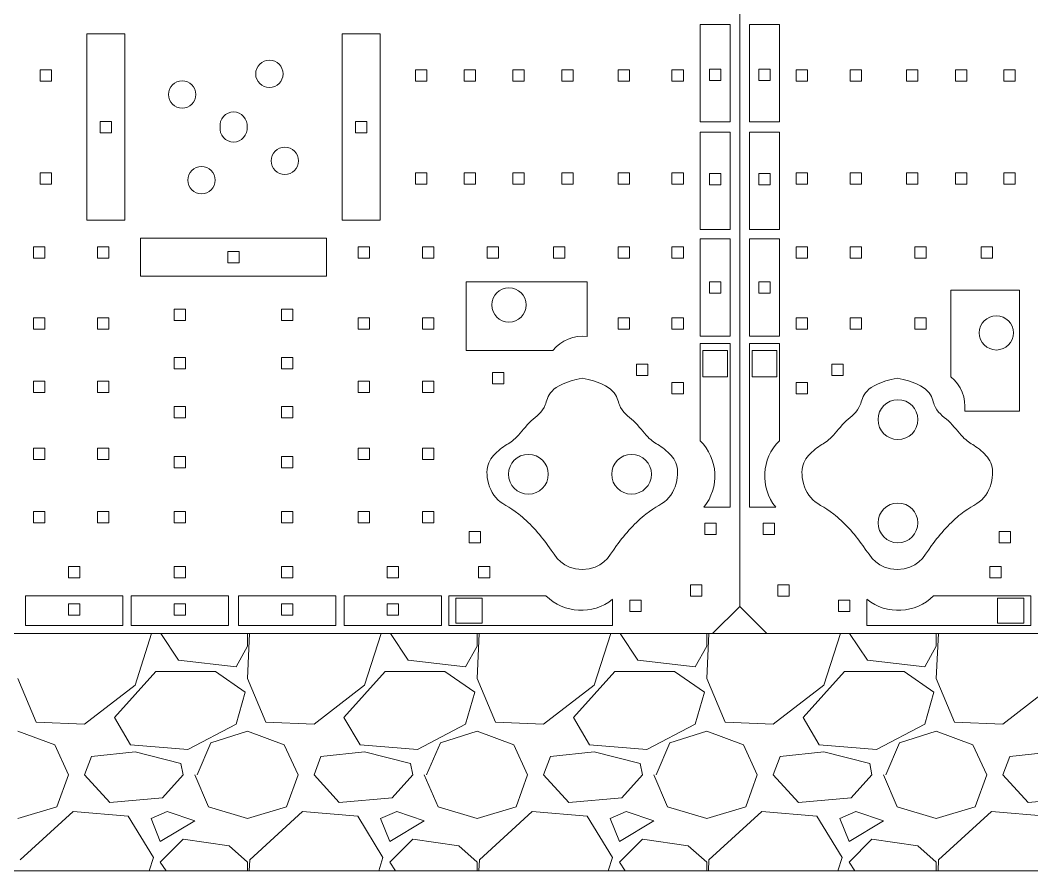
# Model space of a CAD drawing. Header units: millimetres. Extents: x 5208 to 9408, y 10 to 2980.
# Drawn here: x 7734.6 to 8058.8, y 530.7 to 803.3 of the extents above; entities that cross this region are included whole.
import ezdxf

# ---------------------------------------------------------------- set-up
doc = ezdxf.new("R2010")
doc.units = ezdxf.units.MM

msp = doc.modelspace()

# ---------------------------------------------------------------- linework, layer by layer
at = {"lineweight": 5}
for p, q in [((7965.23, 922.72), (7965.23, 769.04)), ((7965.23, 922.72), (7965.23, 769.04)), ((7962.12, 801.89), (7952.55, 801.89)), ((7952.55, 801.89), (7952.55, 770.71)), ((7962.12, 770.71), (7962.12, 801.89)), ((7968.35, 801.89), (7977.91, 801.89)), ((7968.35, 770.71), (7968.35, 801.89)), ((7977.91, 801.89), (7977.91, 770.71)), ((7768.09, 798.88), (7755.95, 798.88)), ((7755.95, 798.88), (7755.95, 769.04)), ((7768.09, 769.04), (7768.09, 798.88)), ((7837.79, 769.04), (7837.79, 798.88)), ((7837.79, 798.88), (7849.94, 798.88)), ((7849.94, 798.88), (7849.94, 769.04)), ((7740.97, 787.36), (7740.97, 783.73)), ((7744.6, 787.36), (7740.97, 787.36)), ((7744.6, 783.73), (7744.6, 787.36)), ((7861.28, 783.73), (7861.28, 787.36)), ((7861.28, 787.36), (7864.92, 787.36)), ((7864.92, 787.36), (7864.92, 783.73)), ((7876.92, 783.73), (7876.92, 787.36)), ((7876.92, 787.36), (7880.56, 787.36)), ((7880.56, 787.36), (7880.56, 783.73)), ((7892.44, 783.73), (7892.44, 787.36)), ((7892.44, 787.36), (7896.08, 787.36)), ((7896.08, 787.36), (7896.08, 783.73)), ((7908.2, 783.73), (7908.2, 787.36)), ((7908.2, 787.36), (7911.84, 787.36)), ((7911.84, 787.36), (7911.84, 783.73)), ((7926.25, 783.73), (7926.25, 787.36)), ((7926.25, 787.36), (7929.89, 787.36)), ((7929.89, 787.36), (7929.89, 783.73)), ((7943.5, 783.73), (7943.5, 787.36)), ((7943.5, 787.36), (7947.14, 787.36)), ((7947.14, 787.36), (7947.14, 783.73)), ((7955.52, 783.93), (7955.52, 787.57)), ((7955.52, 787.57), (7959.15, 787.57)), ((7959.15, 787.57), (7959.15, 783.93)), ((7971.31, 787.57), (7971.31, 783.93)), ((7974.95, 787.57), (7971.31, 787.57)), ((7974.95, 783.93), (7974.95, 787.57)), ((7983.33, 787.36), (7983.33, 783.73)), ((7986.97, 787.36), (7983.33, 787.36)), ((7986.97, 783.73), (7986.97, 787.36)), ((8000.58, 787.36), (8000.58, 783.73)), ((8004.22, 787.36), (8000.58, 787.36)), ((8004.22, 783.73), (8004.22, 787.36)), ((8018.63, 787.36), (8018.63, 783.73)), ((8022.26, 787.36), (8018.63, 787.36)), ((8022.26, 783.73), (8022.26, 787.36)), ((8034.39, 787.36), (8034.39, 783.73)), ((8038.02, 787.36), (8034.39, 787.36)), ((8038.02, 783.73), (8038.02, 787.36)), ((8049.91, 787.36), (8049.91, 783.73)), ((8053.54, 787.36), (8049.91, 787.36)), ((8053.54, 783.73), (8053.54, 787.36)), ((7740.97, 783.73), (7744.6, 783.73)), ((7864.92, 783.73), (7861.28, 783.73)), ((7880.56, 783.73), (7876.92, 783.73)), ((7896.08, 783.73), (7892.44, 783.73)), ((7911.84, 783.73), (7908.2, 783.73)), ((7929.89, 783.73), (7926.25, 783.73)), ((7947.14, 783.73), (7943.5, 783.73)), ((7959.15, 783.93), (7955.52, 783.93)), ((7971.31, 783.93), (7974.95, 783.93)), ((7983.33, 783.73), (7986.97, 783.73)), ((8000.58, 783.73), (8004.22, 783.73)), ((8018.63, 783.73), (8022.26, 783.73)), ((8034.39, 783.73), (8038.02, 783.73)), ((8049.91, 783.73), (8053.54, 783.73)), ((7755.95, 739.19), (7755.95, 769.04)), ((7760.2, 767.22), (7760.2, 770.85)), ((7760.2, 770.85), (7763.84, 770.85)), ((7763.84, 770.85), (7763.84, 767.22)), ((7768.09, 769.04), (7768.09, 739.19)), ((7837.79, 769.04), (7837.79, 739.19)), ((7842.05, 767.22), (7842.05, 770.85)), ((7842.05, 770.85), (7845.68, 770.85)), ((7845.68, 770.85), (7845.68, 767.22)), ((7849.94, 739.19), (7849.94, 769.04)), ((7952.55, 770.71), (7962.12, 770.71)), ((7965.23, 615.36), (7965.23, 769.04)), ((7965.23, 615.36), (7965.23, 769.04)), ((7977.91, 770.71), (7968.35, 770.71)), ((7763.84, 767.22), (7760.2, 767.22)), ((7845.68, 767.22), (7842.05, 767.22)), ((7952.55, 736.19), (7952.55, 767.36)), ((7952.55, 767.36), (7962.12, 767.36)), ((7962.12, 767.36), (7962.12, 736.19)), ((7977.91, 767.36), (7968.35, 767.36)), ((7968.35, 767.36), (7968.35, 736.19)), ((7977.91, 736.19), (7977.91, 767.36)), ((7740.97, 750.71), (7740.97, 754.35)), ((7740.97, 754.35), (7744.6, 754.35)), ((7744.6, 754.35), (7744.6, 750.71)), ((7864.92, 754.35), (7861.28, 754.35)), ((7861.28, 754.35), (7861.28, 750.71)), ((7864.92, 750.71), (7864.92, 754.35)), ((7880.56, 754.35), (7876.92, 754.35)), ((7876.92, 754.35), (7876.92, 750.71)), ((7880.56, 750.71), (7880.56, 754.35)), ((7896.08, 754.35), (7892.44, 754.35)), ((7892.44, 754.35), (7892.44, 750.71)), ((7896.08, 750.71), (7896.08, 754.35)), ((7911.84, 754.35), (7908.2, 754.35)), ((7908.2, 754.35), (7908.2, 750.71)), ((7911.84, 750.71), (7911.84, 754.35)), ((7929.89, 754.35), (7926.25, 754.35)), ((7926.25, 754.35), (7926.25, 750.71)), ((7929.89, 750.71), (7929.89, 754.35)), ((7947.14, 754.35), (7943.5, 754.35)), ((7943.5, 754.35), (7943.5, 750.71)), ((7947.14, 750.71), (7947.14, 754.35)), ((7959.15, 754.14), (7955.52, 754.14)), ((7955.52, 754.14), (7955.52, 750.5)), ((7959.15, 750.5), (7959.15, 754.14)), ((7971.31, 750.5), (7971.31, 754.14)), ((7971.31, 754.14), (7974.95, 754.14)), ((7974.95, 754.14), (7974.95, 750.5)), ((7983.33, 750.71), (7983.33, 754.35)), ((7983.33, 754.35), (7986.97, 754.35)), ((7986.97, 754.35), (7986.97, 750.71)), ((8000.58, 750.71), (8000.58, 754.35)), ((8000.58, 754.35), (8004.22, 754.35)), ((8004.22, 754.35), (8004.22, 750.71)), ((8018.63, 750.71), (8018.63, 754.35)), ((8018.63, 754.35), (8022.26, 754.35)), ((8022.26, 754.35), (8022.26, 750.71)), ((8034.39, 750.71), (8034.39, 754.35)), ((8034.39, 754.35), (8038.02, 754.35)), ((8038.02, 754.35), (8038.02, 750.71)), ((8049.91, 750.71), (8049.91, 754.35)), ((8049.91, 754.35), (8053.54, 754.35)), ((8053.54, 754.35), (8053.54, 750.71)), ((7744.6, 750.71), (7740.97, 750.71)), ((7861.28, 750.71), (7864.92, 750.71)), ((7876.92, 750.71), (7880.56, 750.71)), ((7892.44, 750.71), (7896.08, 750.71)), ((7908.2, 750.71), (7911.84, 750.71)), ((7926.25, 750.71), (7929.89, 750.71)), ((7943.5, 750.71), (7947.14, 750.71)), ((7955.52, 750.5), (7959.15, 750.5)), ((7974.95, 750.5), (7971.31, 750.5)), ((7986.97, 750.71), (7983.33, 750.71)), ((8004.22, 750.71), (8000.58, 750.71)), ((8022.26, 750.71), (8018.63, 750.71)), ((8038.02, 750.71), (8034.39, 750.71)), ((8053.54, 750.71), (8049.91, 750.71)), ((7768.09, 739.19), (7755.95, 739.19)), ((7837.79, 739.19), (7849.94, 739.19)), ((7962.12, 736.19), (7952.55, 736.19)), ((7968.35, 736.19), (7977.91, 736.19)), ((7773.16, 721.28), (7773.16, 733.43)), ((7773.16, 733.43), (7802.94, 733.43)), ((7832.73, 733.43), (7802.94, 733.43)), ((7832.73, 721.28), (7832.73, 733.43)), ((7952.55, 701.99), (7952.55, 733.16)), ((7952.55, 733.16), (7962.12, 733.16)), ((7962.12, 733.16), (7962.12, 701.99)), ((7977.91, 733.16), (7968.35, 733.16)), ((7968.35, 733.16), (7968.35, 701.99)), ((7977.91, 701.99), (7977.91, 733.16)), ((7738.78, 727.04), (7738.78, 730.67)), ((7738.78, 730.67), (7742.42, 730.67)), ((7742.42, 730.67), (7742.42, 727.04)), ((7759.34, 727.04), (7759.34, 730.67)), ((7759.34, 730.67), (7762.97, 730.67)), ((7762.97, 730.67), (7762.97, 727.04)), ((7846.55, 730.67), (7842.91, 730.67)), ((7842.91, 730.67), (7842.91, 727.04)), ((7846.55, 727.04), (7846.55, 730.67)), ((7867.11, 730.67), (7863.47, 730.67)), ((7863.47, 730.67), (7863.47, 727.04)), ((7867.11, 727.04), (7867.11, 730.67)), ((7887.89, 730.67), (7884.25, 730.67)), ((7884.25, 730.67), (7884.25, 727.04)), ((7887.89, 727.04), (7887.89, 730.67)), ((7909.11, 730.67), (7905.47, 730.67)), ((7905.47, 730.67), (7905.47, 727.04)), ((7909.11, 727.04), (7909.11, 730.67)), ((7929.89, 730.67), (7926.25, 730.67)), ((7926.25, 730.67), (7926.25, 727.04)), ((7929.89, 727.04), (7929.89, 730.67)), ((7947.14, 730.67), (7943.5, 730.67)), ((7943.5, 730.67), (7943.5, 727.04)), ((7947.14, 727.04), (7947.14, 730.67)), ((7983.33, 727.04), (7983.33, 730.67)), ((7983.33, 730.67), (7986.97, 730.67)), ((7986.97, 730.67), (7986.97, 727.04)), ((8000.58, 727.04), (8000.58, 730.67)), ((8000.58, 730.67), (8004.22, 730.67)), ((8004.22, 730.67), (8004.22, 727.04)), ((8021.36, 727.04), (8021.36, 730.67)), ((8021.36, 730.67), (8024.99, 730.67)), ((8024.99, 730.67), (8024.99, 727.04)), ((8042.58, 727.04), (8042.58, 730.67)), ((8042.58, 730.67), (8046.21, 730.67)), ((8046.21, 730.67), (8046.21, 727.04)), ((7742.42, 727.04), (7738.78, 727.04)), ((7762.97, 727.04), (7759.34, 727.04)), ((7801.12, 725.54), (7801.12, 729.17)), ((7801.12, 729.17), (7804.76, 729.17)), ((7804.76, 729.17), (7804.76, 725.54)), ((7842.91, 727.04), (7846.55, 727.04)), ((7863.47, 727.04), (7867.11, 727.04)), ((7884.25, 727.04), (7887.89, 727.04)), ((7905.47, 727.04), (7909.11, 727.04)), ((7926.25, 727.04), (7929.89, 727.04)), ((7943.5, 727.04), (7947.14, 727.04)), ((7986.97, 727.04), (7983.33, 727.04)), ((8004.22, 727.04), (8000.58, 727.04)), ((8024.99, 727.04), (8021.36, 727.04)), ((8046.21, 727.04), (8042.58, 727.04)), ((7804.76, 725.54), (7801.12, 725.54)), ((7802.94, 721.28), (7773.16, 721.28)), ((7802.94, 721.28), (7832.73, 721.28)), ((7877.52, 697.4), (7877.52, 719.42)), ((7877.52, 719.42), (7916.34, 719.42)), ((7916.34, 719.42), (7916.34, 701.87)), ((7959.15, 719.39), (7955.52, 719.39)), ((7955.52, 719.39), (7955.52, 715.75)), ((7959.15, 715.75), (7959.15, 719.39)), ((7971.31, 715.75), (7971.31, 719.39)), ((7971.31, 719.39), (7974.95, 719.39)), ((7974.95, 719.39), (7974.95, 715.75)), ((8032.87, 689.01), (8032.87, 716.76)), ((8032.87, 716.76), (8054.89, 716.76)), ((8054.89, 716.76), (8054.89, 677.94)), ((7955.52, 715.75), (7959.15, 715.75)), ((7974.95, 715.75), (7971.31, 715.75)), ((7783.94, 707.06), (7783.94, 710.7)), ((7783.94, 710.7), (7787.57, 710.7)), ((7787.57, 710.7), (7787.57, 707.06)), ((7821.95, 710.7), (7818.31, 710.7)), ((7818.31, 710.7), (7818.31, 707.06)), ((7821.95, 707.06), (7821.95, 710.7)), ((7738.78, 704.24), (7738.78, 707.87)), ((7738.78, 707.87), (7742.42, 707.87)), ((7742.42, 707.87), (7742.42, 704.24)), ((7759.34, 704.24), (7759.34, 707.87)), ((7759.34, 707.87), (7762.97, 707.87)), ((7762.97, 707.87), (7762.97, 704.24)), ((7787.57, 707.06), (7783.94, 707.06)), ((7818.31, 707.06), (7821.95, 707.06)), ((7846.55, 707.87), (7842.91, 707.87)), ((7842.91, 707.87), (7842.91, 704.24)), ((7846.55, 704.24), (7846.55, 707.87)), ((7867.11, 707.87), (7863.47, 707.87)), ((7863.47, 707.87), (7863.47, 704.24)), ((7867.11, 704.24), (7867.11, 707.87)), ((7929.89, 707.85), (7926.25, 707.85)), ((7926.25, 707.85), (7926.25, 704.21)), ((7929.89, 704.21), (7929.89, 707.85)), ((7947.14, 707.85), (7943.5, 707.85)), ((7943.5, 707.85), (7943.5, 704.21)), ((7947.14, 704.21), (7947.14, 707.85)), ((7983.33, 704.21), (7983.33, 707.85)), ((7983.33, 707.85), (7986.97, 707.85)), ((7986.97, 707.85), (7986.97, 704.21)), ((8000.58, 704.21), (8000.58, 707.85)), ((8000.58, 707.85), (8004.22, 707.85)), ((8004.22, 707.85), (8004.22, 704.21)), ((8021.36, 704.21), (8021.36, 707.85)), ((8021.36, 707.85), (8024.99, 707.85)), ((8024.99, 707.85), (8024.99, 704.21)), ((7742.42, 704.24), (7738.78, 704.24)), ((7762.97, 704.24), (7759.34, 704.24)), ((7842.91, 704.24), (7846.55, 704.24)), ((7863.47, 704.24), (7867.11, 704.24)), ((7926.25, 704.21), (7929.89, 704.21)), ((7943.5, 704.21), (7947.14, 704.21)), ((7986.97, 704.21), (7983.33, 704.21)), ((8004.22, 704.21), (8000.58, 704.21)), ((8024.99, 704.21), (8021.36, 704.21)), ((7962.12, 701.99), (7952.55, 701.99)), ((7968.35, 701.99), (7977.91, 701.99)), ((7905.27, 697.4), (7877.52, 697.4)), ((7962.12, 699.68), (7952.55, 699.68)), ((7952.55, 699.68), (7952.55, 668.51)), ((7961.3, 697.43), (7953.37, 697.43)), ((7953.37, 697.43), (7953.37, 688.95)), ((7961.3, 688.95), (7961.3, 697.43)), ((7962.12, 668.51), (7962.12, 699.68)), ((7968.35, 668.51), (7968.35, 699.68)), ((7968.35, 699.68), (7977.91, 699.68)), ((7969.17, 688.95), (7969.17, 697.43)), ((7969.17, 697.43), (7977.1, 697.43)), ((7977.1, 697.43), (7977.1, 688.95)), ((7977.91, 699.68), (7977.91, 668.51)), ((7783.94, 691.49), (7783.94, 695.13)), ((7783.94, 695.13), (7787.57, 695.13)), ((7787.57, 695.13), (7787.57, 691.49)), ((7821.95, 695.13), (7818.31, 695.13)), ((7818.31, 695.13), (7818.31, 691.49)), ((7821.95, 691.49), (7821.95, 695.13)), ((7787.57, 691.49), (7783.94, 691.49)), ((7818.31, 691.49), (7821.95, 691.49)), ((7935.71, 693.08), (7932.08, 693.08)), ((7932.08, 693.08), (7932.08, 689.44)), ((7935.71, 689.44), (7935.71, 693.08)), ((7994.75, 689.44), (7994.75, 693.08)), ((7994.75, 693.08), (7998.39, 693.08)), ((7998.39, 693.08), (7998.39, 689.44)), ((7738.78, 683.97), (7738.78, 687.61)), ((7738.78, 687.61), (7742.42, 687.61)), ((7742.42, 687.61), (7742.42, 683.97)), ((7759.34, 683.97), (7759.34, 687.61)), ((7759.34, 687.61), (7762.97, 687.61)), ((7762.97, 687.61), (7762.97, 683.97)), ((7846.55, 687.61), (7842.91, 687.61)), ((7842.91, 687.61), (7842.91, 683.97)), ((7846.55, 683.97), (7846.55, 687.61)), ((7867.11, 687.61), (7863.47, 687.61)), ((7863.47, 687.61), (7863.47, 683.97)), ((7867.11, 683.97), (7867.11, 687.61)), ((7889.56, 690.41), (7885.92, 690.41)), ((7885.92, 690.41), (7885.92, 686.77)), ((7889.56, 686.77), (7889.56, 690.41)), ((7932.08, 689.44), (7935.71, 689.44)), ((7953.37, 688.95), (7961.3, 688.95)), ((7977.1, 688.95), (7969.17, 688.95)), ((7998.39, 689.44), (7994.75, 689.44)), ((7885.92, 686.77), (7889.56, 686.77)), ((7947.14, 687.11), (7943.5, 687.11)), ((7943.5, 687.11), (7943.5, 683.47)), ((7947.14, 683.47), (7947.14, 687.11)), ((7983.33, 683.47), (7983.33, 687.11)), ((7983.33, 687.11), (7986.97, 687.11)), ((7986.97, 687.11), (7986.97, 683.47)), ((7742.42, 683.97), (7738.78, 683.97)), ((7762.97, 683.97), (7759.34, 683.97)), ((7842.91, 683.97), (7846.55, 683.97)), ((7863.47, 683.97), (7867.11, 683.97)), ((7943.5, 683.47), (7947.14, 683.47)), ((7986.97, 683.47), (7983.33, 683.47)), ((7783.94, 675.87), (7783.94, 679.5)), ((7783.94, 679.5), (7787.57, 679.5)), ((7787.57, 679.5), (7787.57, 675.87)), ((7821.95, 679.5), (7818.31, 679.5)), ((7818.31, 679.5), (7818.31, 675.87)), ((7821.95, 675.87), (7821.95, 679.5)), ((8054.89, 677.94), (8037.33, 677.94)), ((7787.57, 675.87), (7783.94, 675.87)), ((7818.31, 675.87), (7821.95, 675.87)), ((7962.12, 668.51), (7962.12, 647.15)), ((7968.35, 668.51), (7968.35, 647.15)), ((7738.78, 662.44), (7738.78, 666.08)), ((7738.78, 666.08), (7742.42, 666.08)), ((7742.42, 666.08), (7742.42, 662.44)), ((7759.34, 662.44), (7759.34, 666.08)), ((7759.34, 666.08), (7762.97, 666.08)), ((7762.97, 666.08), (7762.97, 662.44)), ((7846.55, 666.08), (7842.91, 666.08)), ((7842.91, 666.08), (7842.91, 662.44)), ((7846.55, 662.44), (7846.55, 666.08)), ((7867.11, 666.08), (7863.47, 666.08)), ((7863.47, 666.08), (7863.47, 662.44)), ((7867.11, 662.44), (7867.11, 666.08)), ((7742.42, 662.44), (7738.78, 662.44)), ((7762.97, 662.44), (7759.34, 662.44)), ((7783.94, 659.84), (7783.94, 663.48)), ((7783.94, 663.48), (7787.57, 663.48)), ((7787.57, 663.48), (7787.57, 659.84)), ((7821.95, 663.48), (7818.31, 663.48)), ((7818.31, 663.48), (7818.31, 659.84)), ((7821.95, 659.84), (7821.95, 663.48)), ((7842.91, 662.44), (7846.55, 662.44)), ((7863.47, 662.44), (7867.11, 662.44)), ((7787.57, 659.84), (7783.94, 659.84)), ((7818.31, 659.84), (7821.95, 659.84)), ((7738.78, 642.17), (7738.78, 645.81)), ((7738.78, 645.81), (7742.42, 645.81)), ((7742.42, 645.81), (7742.42, 642.17)), ((7759.34, 642.17), (7759.34, 645.81)), ((7759.34, 645.81), (7762.97, 645.81)), ((7762.97, 645.81), (7762.97, 642.17)), ((7783.94, 642.17), (7783.94, 645.81)), ((7783.94, 645.81), (7787.57, 645.81)), ((7787.57, 645.81), (7787.57, 642.17)), ((7821.95, 645.81), (7818.31, 645.81)), ((7818.31, 645.81), (7818.31, 642.17)), ((7821.95, 642.17), (7821.95, 645.81)), ((7846.55, 645.81), (7842.91, 645.81)), ((7842.91, 645.81), (7842.91, 642.17)), ((7846.55, 642.17), (7846.55, 645.81)), ((7867.11, 645.81), (7863.47, 645.81)), ((7863.47, 645.81), (7863.47, 642.17)), ((7867.11, 642.17), (7867.11, 645.81)), ((7962.12, 647.15), (7953.71, 647.15)), ((7968.35, 647.15), (7976.75, 647.15)), ((7742.42, 642.17), (7738.78, 642.17)), ((7762.97, 642.17), (7759.34, 642.17)), ((7787.57, 642.17), (7783.94, 642.17)), ((7818.31, 642.17), (7821.95, 642.17)), ((7842.91, 642.17), (7846.55, 642.17)), ((7863.47, 642.17), (7867.11, 642.17)), ((7882.14, 639.43), (7878.5, 639.43)), ((7878.5, 639.43), (7878.5, 635.79)), ((7882.14, 635.79), (7882.14, 639.43)), ((7957.7, 642.04), (7954.06, 642.04)), ((7954.06, 642.04), (7954.06, 638.41)), ((7957.7, 638.41), (7957.7, 642.04)), ((7972.77, 638.41), (7972.77, 642.04)), ((7972.77, 642.04), (7976.4, 642.04)), ((7976.4, 642.04), (7976.4, 638.41)), ((8048.33, 635.79), (8048.33, 639.43)), ((8048.33, 639.43), (8051.96, 639.43)), ((8051.96, 639.43), (8051.96, 635.79)), ((7878.5, 635.79), (7882.14, 635.79)), ((7954.06, 638.41), (7957.7, 638.41)), ((7976.4, 638.41), (7972.77, 638.41)), ((8051.96, 635.79), (8048.33, 635.79)), ((7750.06, 624.58), (7750.06, 628.22)), ((7750.06, 628.22), (7753.69, 628.22)), ((7753.69, 628.22), (7753.69, 624.58)), ((7783.94, 624.58), (7783.94, 628.22)), ((7783.94, 628.22), (7787.57, 628.22)), ((7787.57, 628.22), (7787.57, 624.58)), ((7821.95, 628.22), (7818.31, 628.22)), ((7818.31, 628.22), (7818.31, 624.58)), ((7821.95, 624.58), (7821.95, 628.22)), ((7855.83, 628.22), (7852.19, 628.22)), ((7852.19, 628.22), (7852.19, 624.58)), ((7855.83, 624.58), (7855.83, 628.22)), ((7885.1, 628.22), (7881.46, 628.22)), ((7881.46, 628.22), (7881.46, 624.58)), ((7885.1, 624.58), (7885.1, 628.22)), ((8045.37, 624.58), (8045.37, 628.22)), ((8045.37, 628.22), (8049, 628.22)), ((8049, 628.22), (8049, 624.58)), ((7753.69, 624.58), (7750.06, 624.58)), ((7787.57, 624.58), (7783.94, 624.58)), ((7818.31, 624.58), (7821.95, 624.58)), ((7852.19, 624.58), (7855.83, 624.58)), ((7881.46, 624.58), (7885.1, 624.58)), ((8049, 624.58), (8045.37, 624.58)), ((7953.07, 622.34), (7949.43, 622.34)), ((7949.43, 622.34), (7949.43, 618.7)), ((7953.07, 618.7), (7953.07, 622.34)), ((7977.4, 618.7), (7977.4, 622.34)), ((7977.4, 622.34), (7981.04, 622.34)), ((7981.04, 622.34), (7981.04, 618.7)), ((7736.29, 618.81), (7736.29, 609.25)), ((7767.46, 618.81), (7736.29, 618.81)), ((7750.06, 612.57), (7750.06, 616.21)), ((7750.06, 616.21), (7753.69, 616.21)), ((7753.69, 616.21), (7753.69, 612.57)), ((7767.46, 609.25), (7767.46, 618.81)), ((7770.17, 618.81), (7770.17, 609.25)), ((7801.34, 618.81), (7770.17, 618.81)), ((7783.94, 612.57), (7783.94, 616.21)), ((7783.94, 616.21), (7787.57, 616.21)), ((7787.57, 616.21), (7787.57, 612.57)), ((7801.34, 609.25), (7801.34, 618.81)), ((7804.54, 609.25), (7804.54, 618.81)), ((7804.54, 618.81), (7835.71, 618.81)), ((7821.95, 616.21), (7818.31, 616.21)), ((7818.31, 616.21), (7818.31, 612.57)), ((7821.95, 612.57), (7821.95, 616.21)), ((7835.71, 618.81), (7835.71, 609.25)), ((7838.42, 609.25), (7838.42, 618.81)), ((7838.42, 618.81), (7869.6, 618.81)), ((7855.83, 616.21), (7852.19, 616.21)), ((7852.19, 616.21), (7852.19, 612.57)), ((7855.83, 612.57), (7855.83, 616.21)), ((7869.6, 618.81), (7869.6, 609.25)), ((7871.92, 609.25), (7871.92, 618.81)), ((7871.92, 618.81), (7903.1, 618.81)), ((7874.17, 610.07), (7874.17, 617.99)), ((7874.17, 617.99), (7882.65, 617.99)), ((7882.65, 617.99), (7882.65, 610.07)), ((7924.46, 609.25), (7924.46, 617.65)), ((7933.61, 617.37), (7929.97, 617.37)), ((7929.97, 617.37), (7929.97, 613.74)), ((7933.61, 613.74), (7933.61, 617.37)), ((7949.43, 618.7), (7953.07, 618.7)), ((7981.04, 618.7), (7977.4, 618.7)), ((7996.86, 613.74), (7996.86, 617.37)), ((7996.86, 617.37), (8000.5, 617.37)), ((8000.5, 617.37), (8000.5, 613.74)), ((8006.01, 609.25), (8006.01, 617.65)), ((8058.54, 618.81), (8027.37, 618.81)), ((8056.29, 617.99), (8047.81, 617.99)), ((8047.81, 617.99), (8047.81, 610.07)), ((8056.29, 610.07), (8056.29, 617.99)), ((8058.54, 609.25), (8058.54, 618.81)), ((7929.97, 613.74), (7933.61, 613.74)), ((7956.51, 606.75), (7965.23, 615.36)), ((7973.95, 606.75), (7965.23, 615.36)), ((8000.5, 613.74), (7996.86, 613.74)), ((7753.69, 612.57), (7750.06, 612.57)), ((7787.57, 612.57), (7783.94, 612.57)), ((7818.31, 612.57), (7821.95, 612.57)), ((7852.19, 612.57), (7855.83, 612.57)), ((7882.65, 610.07), (7874.17, 610.07)), ((8047.81, 610.07), (8056.29, 610.07)), ((7507.61, 606.75), (8482.3, 606.75)), ((7649.37, 606.75), (7802.94, 606.75)), ((7736.29, 609.25), (7767.46, 609.25)), ((7770.17, 609.25), (7801.34, 609.25)), ((7956.51, 606.75), (7802.94, 606.75)), ((7835.71, 609.25), (7804.54, 609.25)), ((7869.6, 609.25), (7838.42, 609.25)), ((7903.1, 609.25), (7871.92, 609.25)), ((7903.1, 609.25), (7924.46, 609.25)), ((7973.95, 606.75), (8127.52, 606.75)), ((8027.37, 609.25), (8006.01, 609.25)), ((8027.37, 609.25), (8058.54, 609.25)), ((8482.3, 530.66), (7280.93, 530.66))]:
    msp.add_line(p, q, dxfattribs=at)
at = {"linetype": 'Continuous', "lineweight": 5}
for p, q in [((7771.36, 590.11), (7776.69, 606.75)), ((7779.66, 606.75), (7785.35, 598.21)), ((7808.11, 606.75), (7807.43, 592.32)), ((7807.43, 602.62), (7807.43, 606.75)), ((7844.96, 590.11), (7850.28, 606.75)), ((7853.25, 606.75), (7858.94, 598.21)), ((7881.71, 606.75), (7881.02, 592.32)), ((7881.02, 602.62), (7881.02, 606.75)), ((7918.55, 590.11), (7923.88, 606.75)), ((7926.85, 606.75), (7932.54, 598.21)), ((7955.3, 606.75), (7954.62, 592.32)), ((7954.62, 602.62), (7954.62, 606.75)), ((7992.15, 590.11), (7997.47, 606.75)), ((8000.44, 606.75), (8006.13, 598.21)), ((8028.9, 606.75), (8028.21, 592.32)), ((8028.21, 602.62), (8028.21, 606.75)), ((7803.75, 596), (7807.43, 602.62)), ((7877.34, 596), (7881.02, 602.62)), ((7950.94, 596), (7954.62, 602.62)), ((8024.53, 596), (8028.21, 602.62)), ((7785.35, 598.21), (7803.75, 596)), ((7858.94, 598.21), (7877.34, 596)), ((7932.54, 598.21), (7950.94, 596)), ((8006.13, 598.21), (8024.53, 596)), ((7764.74, 579.81), (7777.99, 594.53)), ((7777.99, 594.53), (7797.12, 594.53)), ((7797.12, 594.53), (7806.69, 587.9)), ((7838.34, 579.81), (7851.58, 594.53)), ((7851.58, 594.53), (7870.72, 594.53)), ((7870.72, 594.53), (7880.29, 587.9)), ((7911.93, 579.81), (7925.18, 594.53)), ((7925.18, 594.53), (7944.31, 594.53)), ((7944.31, 594.53), (7953.88, 587.9)), ((7985.53, 579.81), (7998.77, 594.53)), ((7998.77, 594.53), (8017.91, 594.53)), ((8017.91, 594.53), (8027.48, 587.9)), ((7733.83, 592.32), (7739.72, 578.34)), ((7807.43, 592.32), (7813.31, 578.34)), ((7881.02, 592.32), (7886.91, 578.34)), ((7954.62, 592.32), (7960.5, 578.34)), ((8028.21, 592.32), (8034.1, 578.34)), ((7755.17, 577.6), (7771.36, 590.11)), ((7806.69, 587.9), (7803.75, 577.6)), ((7828.77, 577.6), (7844.96, 590.11)), ((7880.29, 587.9), (7877.34, 577.6)), ((7902.36, 577.6), (7918.55, 590.11)), ((7953.88, 587.9), (7950.94, 577.6)), ((7975.96, 577.6), (7992.15, 590.11)), ((8027.48, 587.9), (8024.53, 577.6)), ((8049.55, 577.6), (8065.74, 590.11)), ((7739.72, 578.34), (7755.17, 577.6)), ((7769.89, 570.98), (7764.74, 579.81)), ((7803.75, 577.6), (7788.29, 569.51)), ((7813.31, 578.34), (7828.77, 577.6)), ((7843.49, 570.98), (7838.34, 579.81)), ((7877.34, 577.6), (7861.89, 569.51)), ((7886.91, 578.34), (7902.36, 577.6)), ((7917.08, 570.98), (7911.93, 579.81)), ((7950.94, 577.6), (7935.48, 569.51)), ((7960.5, 578.34), (7975.96, 577.6)), ((7990.68, 570.98), (7985.53, 579.81)), ((8024.53, 577.6), (8009.08, 569.51)), ((8034.1, 578.34), (8049.55, 577.6)), ((7733.83, 575.39), (7745.61, 570.98)), ((7795.65, 571.71), (7807.43, 575.39)), ((7807.43, 575.39), (7819.2, 570.98)), ((7869.25, 571.71), (7881.02, 575.39)), ((7881.02, 575.39), (7892.8, 570.98)), ((7942.84, 571.71), (7954.62, 575.39)), ((7954.62, 575.39), (7966.39, 570.98)), ((8016.44, 571.71), (8028.21, 575.39)), ((8028.21, 575.39), (8039.99, 570.98)), ((7745.61, 570.98), (7750.02, 561.41)), ((7788.29, 569.51), (7769.89, 570.98)), ((7791.24, 561.41), (7795.65, 571.71)), ((7819.2, 570.98), (7823.62, 561.41)), ((7861.89, 569.51), (7843.49, 570.98)), ((7864.83, 561.41), (7869.25, 571.71)), ((7892.8, 570.98), (7897.21, 561.41)), ((7935.48, 569.51), (7917.08, 570.98)), ((7938.43, 561.41), (7942.84, 571.71)), ((7966.39, 570.98), (7970.81, 561.41)), ((8009.08, 569.51), (7990.68, 570.98)), ((8012.02, 561.41), (8016.44, 571.71)), ((8039.99, 570.98), (8044.4, 561.41)), ((7771.36, 568.77), (7757.38, 567.3)), ((7786.08, 565.09), (7771.36, 568.77)), ((7844.96, 568.77), (7830.98, 567.3)), ((7859.68, 565.09), (7844.96, 568.77)), ((7918.55, 568.77), (7904.57, 567.3)), ((7933.27, 565.09), (7918.55, 568.77)), ((7992.15, 568.77), (7978.17, 567.3)), ((8006.87, 565.09), (7992.15, 568.77)), ((8065.74, 568.77), (8051.76, 567.3)), ((7755.17, 561.41), (7757.38, 567.3)), ((7786.82, 561.41), (7786.08, 565.09)), ((7828.77, 561.41), (7830.98, 567.3)), ((7860.41, 561.41), (7859.68, 565.09)), ((7902.36, 561.41), (7904.57, 567.3)), ((7934.01, 561.41), (7933.27, 565.09)), ((7975.96, 561.41), (7978.17, 567.3)), ((8007.6, 561.41), (8006.87, 565.09)), ((8049.55, 561.41), (8051.76, 567.3)), ((7746.34, 551.11), (7750.02, 561.41)), ((7763.27, 552.58), (7755.17, 561.41)), ((7786.82, 561.41), (7780.2, 554.05)), ((7790.5, 561.41), (7794.91, 551.11)), ((7819.94, 551.11), (7823.62, 561.41)), ((7836.86, 552.58), (7828.77, 561.41)), ((7860.41, 561.41), (7853.79, 554.05)), ((7864.09, 561.41), (7868.51, 551.11)), ((7893.53, 551.11), (7897.21, 561.41)), ((7910.46, 552.58), (7902.36, 561.41)), ((7934.01, 561.41), (7927.39, 554.05)), ((7937.69, 561.41), (7942.11, 551.11)), ((7967.13, 551.11), (7970.81, 561.41)), ((7984.05, 552.58), (7975.96, 561.41)), ((8007.6, 561.41), (8000.98, 554.05)), ((8011.28, 561.41), (8015.7, 551.11)), ((8040.72, 551.11), (8044.4, 561.41)), ((8057.65, 552.58), (8049.55, 561.41)), ((7780.2, 554.05), (7763.27, 552.58)), ((7853.79, 554.05), (7836.86, 552.58)), ((7927.39, 554.05), (7910.46, 552.58)), ((8000.98, 554.05), (7984.05, 552.58)), ((8074.58, 554.05), (8057.65, 552.58)), ((7733.83, 547.43), (7746.34, 551.11)), ((7751.49, 549.64), (7734.57, 534.18)), ((7769.16, 548.16), (7751.49, 549.64)), ((7777.25, 534.92), (7769.16, 548.16)), ((7781.67, 549.64), (7776.52, 547.43)), ((7790.5, 546.69), (7781.67, 549.64)), ((7794.91, 551.11), (7807.43, 547.43)), ((7807.43, 547.43), (7819.94, 551.11)), ((7825.09, 549.64), (7808.16, 534.18)), ((7842.75, 548.16), (7825.09, 549.64)), ((7850.85, 534.92), (7842.75, 548.16)), ((7855.26, 549.64), (7850.11, 547.43)), ((7864.09, 546.69), (7855.26, 549.64)), ((7868.51, 551.11), (7881.02, 547.43)), ((7881.02, 547.43), (7893.53, 551.11)), ((7898.68, 549.64), (7881.76, 534.18)), ((7916.35, 548.16), (7898.68, 549.64)), ((7924.44, 534.92), (7916.35, 548.16)), ((7928.86, 549.64), (7923.71, 547.43)), ((7937.69, 546.69), (7928.86, 549.64)), ((7942.11, 551.11), (7954.62, 547.43)), ((7954.62, 547.43), (7967.13, 551.11)), ((7972.28, 549.64), (7955.35, 534.18)), ((7989.94, 548.16), (7972.28, 549.64)), ((7998.04, 534.92), (7989.94, 548.16)), ((8002.45, 549.64), (7997.3, 547.43)), ((8011.28, 546.69), (8002.45, 549.64)), ((8015.7, 551.11), (8028.21, 547.43)), ((8028.21, 547.43), (8040.72, 551.11)), ((8045.87, 549.64), (8028.95, 534.18)), ((8063.54, 548.16), (8045.87, 549.64)), ((7776.52, 547.43), (7779.46, 540.07)), ((7779.46, 540.07), (7790.5, 546.69)), ((7850.11, 547.43), (7853.06, 540.07)), ((7853.06, 540.07), (7864.09, 546.69)), ((7923.71, 547.43), (7926.65, 540.07)), ((7926.65, 540.07), (7937.69, 546.69)), ((7997.3, 547.43), (8000.25, 540.07)), ((8000.25, 540.07), (8011.28, 546.69)), ((7786.82, 540.8), (7779.46, 533.44)), ((7801.54, 538.6), (7786.82, 540.8)), ((7807.43, 533.44), (7801.54, 538.6)), ((7860.41, 540.8), (7853.06, 533.44)), ((7875.13, 538.6), (7860.41, 540.8)), ((7881.02, 533.44), (7875.13, 538.6)), ((7934.01, 540.8), (7926.65, 533.44)), ((7948.73, 538.6), (7934.01, 540.8)), ((7954.62, 533.44), (7948.73, 538.6)), ((8007.6, 540.8), (8000.25, 533.44)), ((8022.32, 538.6), (8007.6, 540.8)), ((8028.21, 533.44), (8022.32, 538.6)), ((7775.89, 530.66), (7777.25, 534.92)), ((7779.46, 533.44), (7781.32, 530.66)), ((7807.43, 530.66), (7807.43, 533.44)), ((7808.16, 534.18), (7807.99, 530.66)), ((7849.49, 530.66), (7850.85, 534.92)), ((7853.06, 533.44), (7854.91, 530.66)), ((7881.02, 530.66), (7881.02, 533.44)), ((7881.76, 534.18), (7881.59, 530.66)), ((7923.08, 530.66), (7924.44, 534.92)), ((7926.65, 533.44), (7928.51, 530.66)), ((7954.62, 530.66), (7954.62, 533.44)), ((7955.35, 534.18), (7955.18, 530.66)), ((7996.68, 530.66), (7998.04, 534.92)), ((8000.25, 533.44), (8002.1, 530.66)), ((8028.21, 530.66), (8028.21, 533.44)), ((8028.95, 534.18), (8028.78, 530.66))]:
    msp.add_line(p, q, dxfattribs=at)
at = {"lineweight": 5}
for centre, radius in [((7814.43, 786.06), 4.39), ((7786.49, 779.45), 4.39), ((7819.39, 758.21), 4.39), ((7792.69, 752.02), 4.39), ((7891.22, 712.03), 5.49), ((8047.49, 703.06), 5.49), ((8015.94, 675.25), 6.37), ((7897.46, 657.74), 6.37), ((7930.55, 657.74), 6.37), ((8015.94, 642.16), 6.37)]:
    msp.add_circle(centre, radius, dxfattribs=at)
for centre, radius, start, end in [((7802.98, 769.48), 4.39, 90.4968, 185.7571), ((7802.9, 769.48), 4.39, 354.2429, 89.5032), ((7802.98, 768.6), 4.39, 174.2429, 269.5032), ((7802.9, 768.6), 4.39, 270.4968, 5.7571), ((7914.84, 689.62), 12.34, 83.05, 140.8813), ((8025.08, 679.44), 12.34, 353.05, 50.8813), ((7941.22, 657.18), 16.02, 321.2427, 44.9767), ((7989.25, 657.18), 16.02, 135.0233, 218.7573), ((7914.42, 630.15), 16.02, 225.0233, 308.7573), ((8016.04, 630.15), 16.02, 231.2427, 314.9767)]:
    msp.add_arc(centre, radius, start, end, dxfattribs=at)
for points in [[(7914.75, 627.27), (7908.27, 627.27), (7904.61, 634.86), (7893.89, 646.39), (7886.16, 649.24), (7883.44, 658.19), (7885.34, 663.48), (7890.36, 667.28), (7893.48, 668.9), (7898.23, 675.41), (7903.79, 678.53), (7903.79, 686.4), (7914.75, 688.57)], [(7914.75, 627.27), (7921.23, 627.27), (7924.89, 634.86), (7935.61, 646.39), (7943.34, 649.24), (7946.06, 658.19), (7944.16, 663.48), (7939.14, 667.28), (7936.02, 668.9), (7931.27, 675.41), (7925.7, 678.53), (7925.7, 686.4), (7914.75, 688.57)], [(8015.72, 627.27), (8009.24, 627.27), (8005.58, 634.86), (7994.86, 646.39), (7987.12, 649.24), (7984.41, 658.19), (7986.31, 663.48), (7991.33, 667.28), (7994.45, 668.9), (7999.2, 675.41), (8004.76, 678.53), (8004.76, 686.4), (8015.72, 688.57)], [(8015.72, 627.27), (8022.19, 627.27), (8025.86, 634.86), (8036.58, 646.39), (8044.31, 649.24), (8047.02, 658.19), (8045.12, 663.48), (8040.1, 667.28), (8036.98, 668.9), (8032.23, 675.41), (8026.67, 678.53), (8026.67, 686.4), (8015.72, 688.57)]]:
    msp.add_open_spline(points, degree=3, dxfattribs=at)

doc.saveas('drawing.dxf')
